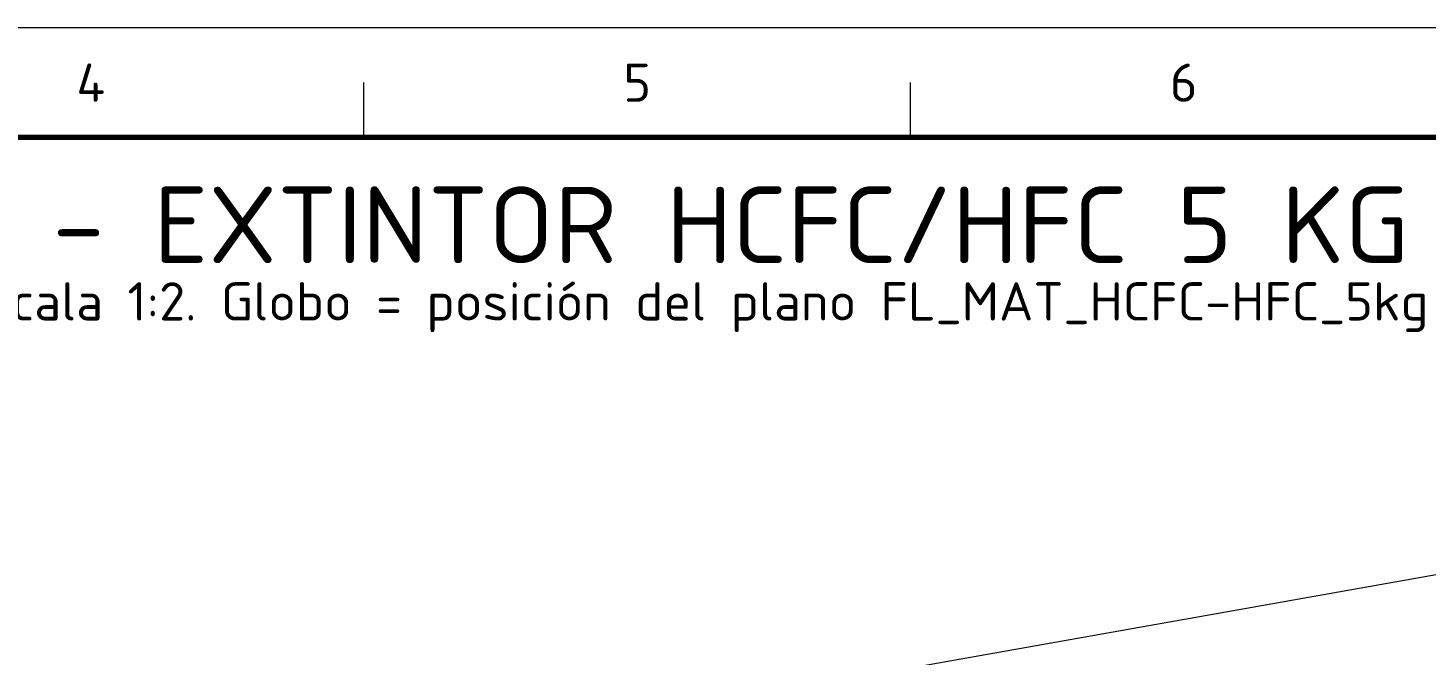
# Model space of a CAD drawing. Header units: millimetres. Extents: x 0 to 594, y 0 to 420.
# Drawn here: x 166.3 to 294.2, y 362.7 to 420 of the extents above; entities that cross this region are included whole.
import ezdxf
from ezdxf.enums import TextEntityAlignment as Align

# ---------------------------------------------------------------- set-up
doc = ezdxf.new("R2010")
doc.units = ezdxf.units.MM
for name, color, linetype, lineweight in [('06-TEXTO', 7, 'CONTINUOUS', 25), ('07-RECUADRO', 7, 'CONTINUOUS', 70), ('08-FINA', 5, 'CONTINUOUS', 18)]:
    doc.layers.add(name, color=color, linetype=linetype, lineweight=lineweight)
doc.styles.add('ISO3098', font='isocpeur.ttf')

msp = doc.modelspace()

# ---------------------------------------------------------------- linework, layer by layer
at = {"layer": '07-RECUADRO'}
msp.add_lwpolyline([(25, 10), (584, 10), (584, 410), (25, 410)], close=True, dxfattribs=at)
at = {"layer": '08-FINA'}
for p, q in [((197, 410), (197, 415)), ((247, 410), (247, 415)), ((369.57, 383.21), (236.4, 359.6))]:
    msp.add_line(p, q, dxfattribs=at)
msp.add_lwpolyline([(0, 0), (594, 0), (594, 420), (0, 420)], close=True, dxfattribs=at)

# ---------------------------------------------------------------- texts
at = {"layer": '06-TEXTO', "style": 'ISO3098'}
for s, height, p in [('4', 3.5, (172, 415)), ('5', 3.5, (222, 415)), ('6', 3.5, (272, 415)), ('DESPIECE - EXTINTOR HCFC/HFC 5 KG', 7, (208.5, 402)), ('Isometría explosionada por subconjunto, escala 1:2. Globo = posición del plano FL_MAT_HCFC-HFC_5kg = código HCFCHFC5-NN', 3.5, (208.5, 395))]:
    msp.add_text(s, height=height, dxfattribs=at).set_placement(p, align=Align.MIDDLE_CENTER)

doc.saveas('drawing.dxf')
